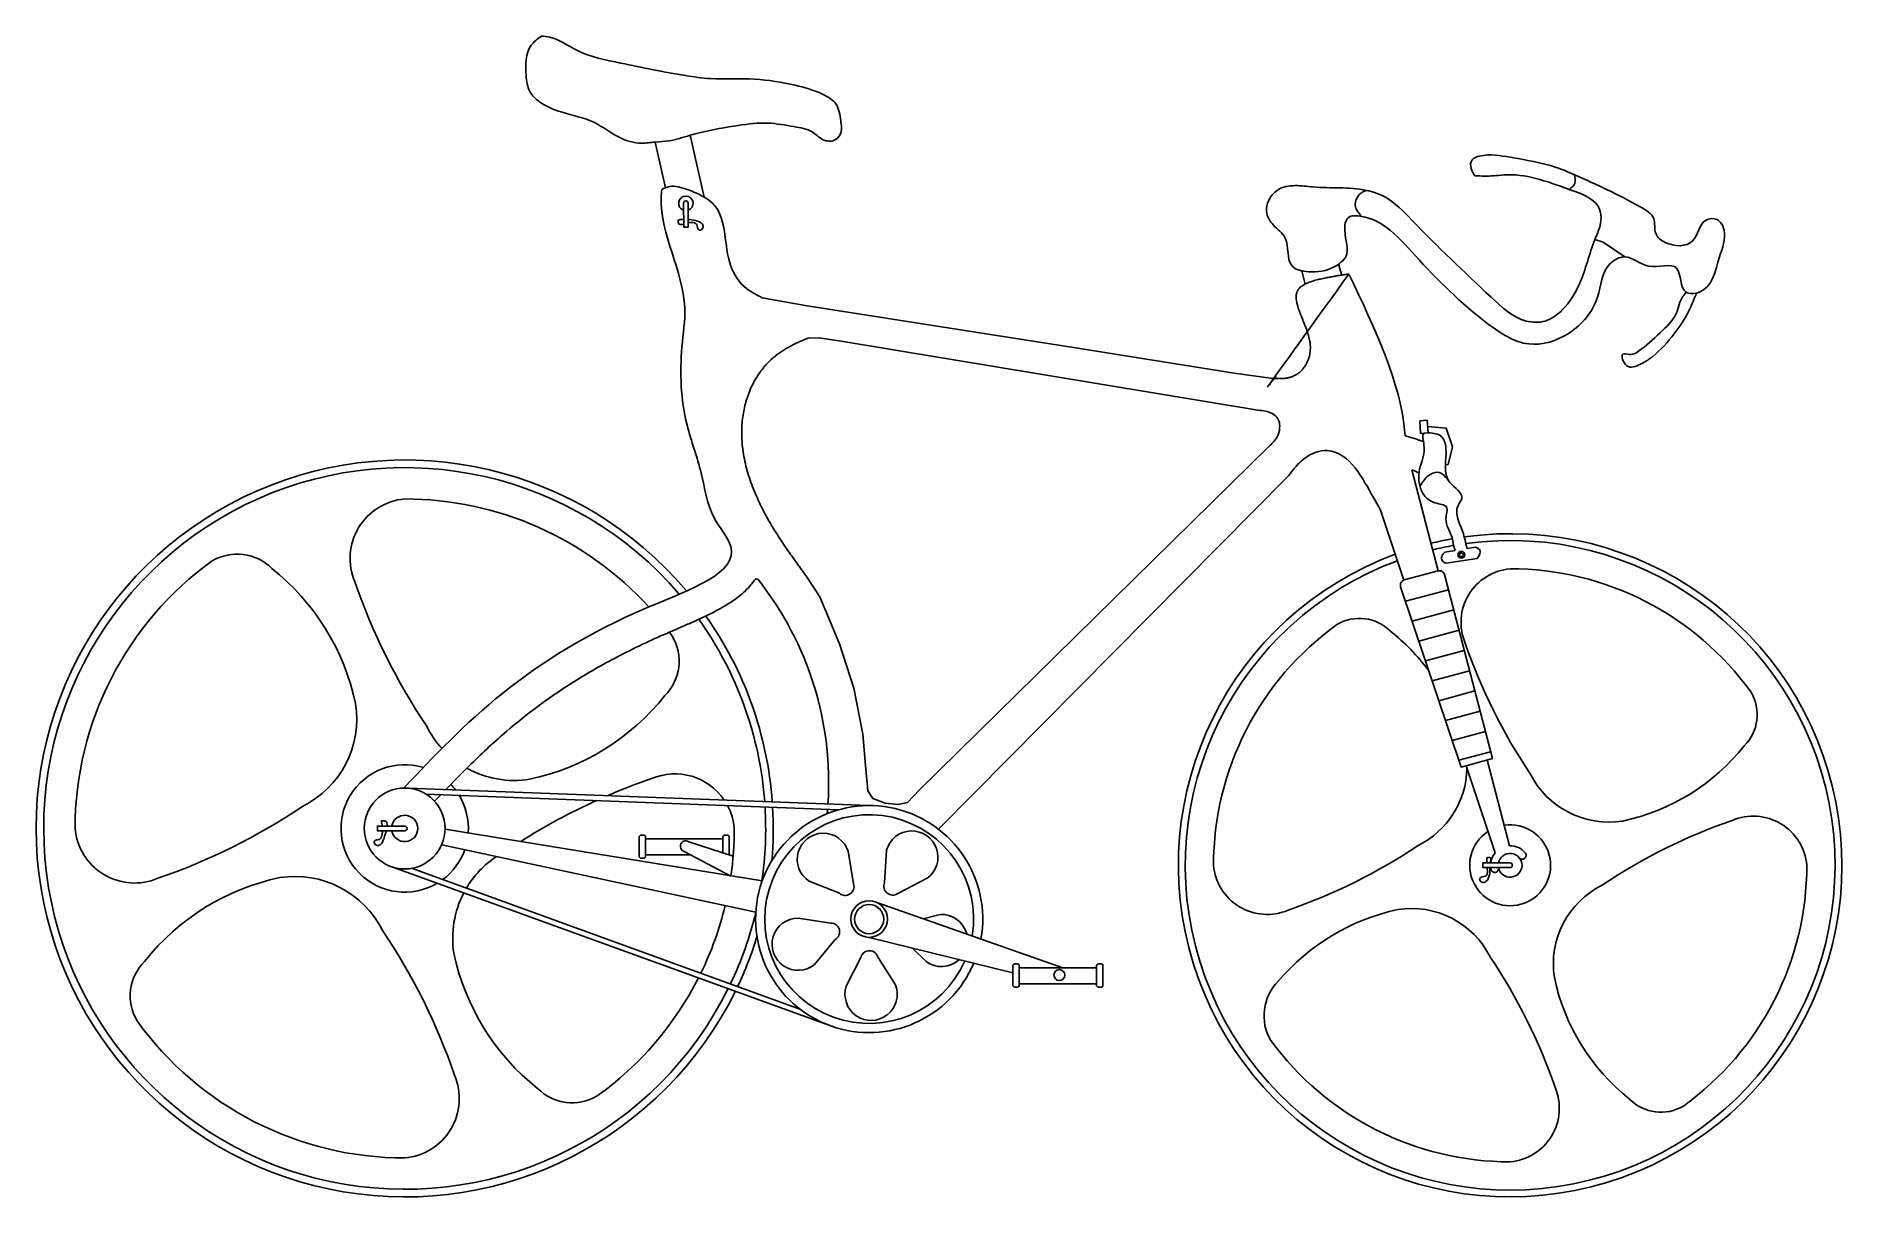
# Model space of a CAD drawing. Header units: millimetres. Extents: x -1409 to 317, y 0 to 1110.
import ezdxf

# ---------------------------------------------------------------- set-up
doc = ezdxf.new("R2010")
doc.units = ezdxf.units.MM
doc.layers.add('ceco.net 409', color=7, linetype='Continuous', lineweight=25)

msp = doc.modelspace()

# ---------------------------------------------------------------- linework, layer by layer
at = {"layer": 'ceco.net 409'}
for p, q in [((-807.1588433295547, 964.8214946004008), (-816.9677587792394, 1008.48830516386)), ((-770.3590740014624, 955.8399959412927), (-783.643287065206, 1014.977952457993)), ((88.73868492394104, 912.8997938232204), (81.02678881323664, 915.3372567012993)), ((81.02678881326572, 915.3372567012993), (88.73868492394104, 912.8997938232204)), ((88.73868492394104, 912.8997938232204), (109.6033328980265, 898.7025706873973)), ((-199.1174445028009, 885.2881449849228), (-196.069250550121, 872.6565718095226)), ((-163.9010416825185, 891.78483940172), (-160.8845499939634, 881.2920179340726)), ((-670.9875469511024, 820.9407601644052), (-660.4436046791961, 821.1977033556032)), ((-660.4436046791961, 821.1977033556032), (-639.3557602930232, 818.2428401851794)), ((-639.3557602930232, 818.2428401851794), (-239.2682805471995, 751.9242641007004)), ((-230.0012522575852, 717.8994687551749), (-564.4913948353205, 389.2338454011187)), ((-93.84850180454669, 695.0055342217966), (-68.78044034485355, 598.519232372797)), ((-59.1582875563472, 700.222036849911), (-61.87534676736686, 700.0219453861063)), ((-211.7810937886242, 689.5021074155811), (-546.19351202494, 351.4327246380708)), ((-101.507005624182, 589.7139928294928), (-123.8190659545653, 656.4763913621281)), ((-54.38997008118895, 624.0603941939771), (-52.41511431757714, 617.9259190607816)), ((-659.8458173833205, 573.5283396000158), (-671.1899692990118, 591.29555101844)), ((-101.2184107438079, 589.7916406679142), (-68.82216266609612, 598.5080067819217)), ((-62.68375058672972, 594.937020659272), (-17.0116853530053, 419.1464562675537)), ((-640.8294670096656, 528.7869081330427), (-659.8458173833205, 573.5283396000158)), ((-46.98449253482976, 410.7966663652041), (-104.6615162478701, 583.3785071404272)), ((-99.99323471193202, 569.4100224846478), (-58.9225567500107, 580.4602856141136)), ((-93.64255458457046, 550.4074457912646), (-53.89314542946522, 561.1022152034565)), ((-87.2918744572089, 531.404869097867), (-48.86373410889063, 541.7441447927703)), ((-627.3339951417875, 486.4970610493619), (-640.8294670096656, 528.7869081330427)), ((-80.94119432984735, 512.4022924044693), (-43.83432278840337, 522.3860743820842)), ((-74.5905142025149, 493.3997157110716), (-38.80491146779968, 503.0280039713979)), ((-618.7459529866755, 442.3685201877233), (-627.3339951417875, 486.4970610493619)), ((-68.23983407515334, 474.3971390176739), (-33.7755001472542, 483.6699335607408)), ((-61.88915394782089, 455.3945623242761), (-28.74608882670873, 464.3118631500692)), ((-616.2166212098382, 412.5909357273049), (-618.7459529866755, 442.3685201877233)), ((-55.53847382045933, 436.3919856308784), (-23.71667750619235, 444.9537927393684)), ((-49.18779369312687, 417.3894089374953), (-18.68726618561777, 425.5957223287114)), ((-46.98449253482976, 410.7966663652041), (-17.0116853530053, 419.1464562675537)), ((-21.8290162635676, 417.8044498031813), (-0.4927938211185392, 335.6818970799504)), ((-613.7522244092543, 388.1580858955567), (-616.2166212098382, 412.5909357273049)), ((-14.35858951765112, 328.947519387133), (-42.16166765792877, 412.1402033323538)), ((-1053.574629048904, 390.8021639761136), (-612.5969279753335, 374.1189664422709)), ((-1036.172694262, 385.1402319563203), (-641.4698219143901, 370.2077172951103)), ((-609.0130553958005, 380.7714001501881), (-613.7522244092543, 388.1580858955567)), ((-597.2599049981218, 376.4151484561443), (-609.0130553958005, 380.7714001501881)), ((-564.4913948353205, 389.2338454011187), (-576.0283764157502, 377.1727679499308)), ((-584.9380414683255, 375.0893308134691), (-597.2599049981218, 376.4151484561443)), ((-576.0283764157502, 377.1727679499308), (-584.9380414683255, 375.0893308134691)), ((-714.8080837268499, 302.0720683050749), (-1017.837441529991, 351.7131462140823)), ((-720.9208216474507, 272.2080724056431), (-1021.110794413107, 336.6730726471578)), ((-789.3583562224812, 330.3540019238135), (-744.7988749236101, 306.5923691910138)), ((-784.8788982714467, 339.5308491293107), (-742.5804720495071, 325.8533756987016)), ((-632.6445885319262, 330.4165928691072), (-627.4740372839442, 299.2776096172601)), ((-597.8010482523532, 300.3646244069386), (-595.9361725679482, 331.3675904962874)), ((-1068.632102823292, 315.5427167144807), (-653.7203108300164, 165.160788040026)), ((-1050.056701491179, 314.1284723104763), (-678.7256820409384, 179.5420952559507)), ((-641.0942484462867, 290.4099450085923), (-670.0035430911811, 301.7639905779942)), ((-557.141376599262, 304.6912543617654), (-585.1585213258222, 290.1512928921583)), ((-605.3231318013567, 281.47031485966), (-427.4664671897771, 219.1387924894515)), ((-680.4426149703212, 266.5583379441668), (-649.2298938319144, 261.8533493890136)), ((-560.9241567955759, 265.9102811109623), (-544.8933997395216, 270.0733505847747)), ((-645.0051203377078, 246.1594997452484), (-664.7369227033923, 222.1737197275942)), ((-475.3721756902814, 214.2725912668538), (-612.5969279753335, 248.1293944023782)), ((-634.4802079717919, 201.3664274309121), (-620.3602366748673, 229.597567838995)), ((-604.128971898288, 228.7658999534905), (-587.4146017747116, 202.5878270865068)), ((-558.2758518034824, 224.9338658672058), (-571.5375804462528, 237.9990190654353))]:
    msp.add_line(p, q, dxfattribs=at)
for points in [[(-790.0317604198353, 949.928750716048), (-789.8567540138318, 927.136387077102), (-785.4302246471343, 927.1703752587491), (-785.6049700820294, 949.928750716048)], [(-714.8842936995788, 859.6935671825194), (-673.8133026782889, 852.3072328274574), (-417.1739722611964, 812.0254276945487), (-263.6404613421182, 787.6473288671696), (-226.6961141681822, 782.4144022462424)], [(-78.83247561487951, 736.4480804867343), (-61.3208849428629, 735.01985853535), (-55.26304966773023, 717.024840594182), (-59.1582875563472, 700.222036849911)], [(-62.3912031983412, 616.3320186059243), (-52.41511431757714, 617.9259190607816)], [(-31.60361250752973, 610.4336631655863), (-61.02538007089123, 605.7328862117802)], [(-41.02719138605752, 619.7453911762013), (-32.96943563494025, 621.0327955597822)], [(-1056.495799310592, 354.4639150595467), (-1082.536090174195, 354.4639150595467), (-1082.536090174195, 350.0372552092303), (-1056.495799310592, 350.0372552092303)], [(-782.8653388768143, 326.8915582642803), (-826.2139251516201, 326.8915582642803), (-826.2139251516201, 342.394899222927), (-752.5579445871117, 342.394899222927), (-752.5579445871117, 329.0796568568184)], [(0, 319.238856546086), (-26.04029086360242, 319.238856546086), (-26.04029086360242, 314.8121966957842), (0, 314.8121966957842)]]:
    msp.add_lwpolyline(points, dxfattribs=at)
for points in [[(-86.46358711225913, 741.9052163627347), (-79.27334800970857, 742.4347246860852), (-78.39160322007955, 730.4614362874127), (-85.58184232263011, 729.9319279640622)], [(-45.11305351538617, 612.4947128701932), (-44.7558176169604, 614.4748823661337), (-46.29207675501769, 615.7743424772594), (-48.18557179143269, 615.0936330924909), (-48.54280768988704, 613.1134635965558), (-47.00654855180117, 611.8140034854246)], [(-469.0868554967456, 219.1387924894515), (-395.4308749322372, 219.1387924894515), (-395.4308749322372, 203.6354515308048), (-469.0868554967456, 203.6354515308048)]]:
    msp.add_lwpolyline(points, close=True, dxfattribs=at)
for points in [[(-830.499245345185, 345.9272943476535), (-828.21392515162, 345.9272943476826, -0.4142135623740898), (-826.2139251516201, 343.9272943476826), (-826.2139251516201, 325.75164416607, -0.4142135623730951), (-828.21392515162, 323.75164416607), (-830.4992453451559, 323.75164416607, -0.4142135623726725), (-832.4992453451558, 325.75164416607), (-832.499245345185, 343.9272943476535, -0.4142135623730951)], [(-473.3721756903105, 222.671187614178), (-471.0868554967455, 222.6711876142071, -0.4142135623740898), (-469.0868554967456, 220.6711876142071), (-469.0868554967456, 202.4955374325945, -0.4142135623730951), (-471.0868554967455, 200.4955374325945), (-473.3721756902814, 200.4955374325945, -0.4142135623726725), (-475.3721756902814, 202.4955374325945), (-475.3721756903105, 220.671187614178, -0.4142135623730951)], [(-391.1455547387595, 222.6711876141926), (-393.4308749322372, 222.6711876141926, 0.4142135623730951), (-395.4308749322372, 220.6711876141925), (-395.4308749322372, 202.49553743258, 0.4142135623721006), (-393.4308749322372, 200.49553743258), (-391.1455547387595, 200.49553743258, 0.4142135623735176), (-389.1455547387595, 202.49553743258), (-389.1455547387595, 220.6711876141925, 0.4142135623730951)]]:
    msp.add_lwpolyline(points, format="xyb", close=True, dxfattribs=at)
msp.add_lwpolyline([(-746.272624393634, 327.0472573652077), (-746.272624393634, 343.927294347668, 0.4142135623730951), (-748.272624393634, 345.927294347668), (-750.5579445871116, 345.927294347668, 0.4142135623730951), (-752.5579445871117, 343.927294347668), (-752.5579445871117, 329.0796568568184)], format="xyb", dxfattribs=at)
for centre, radius in [((-46.65347735016257, 613.906735775541), 3.252477391715603), ((-1056.495799310592, 352.2505851343885), 38.66209341056928), ((-612.5969279753335, 265.5932956946635), 17.46390129227632), ((-612.5969279753335, 265.5932956946635), 13.94094489998437), ((-430.7857407842529, 212.0739802780299), 5.18179750778029)]:
    msp.add_circle(centre, radius, dxfattribs=at)
for centre, radius, start, end in [((-787.7734053719905, 949.928750716048), 6.933048898774476, 288.6654865911598, 251.4302357032821), ((-787.818365250947, 949.928750716048), 2.213395168902934, 0, 180), ((-138.6039762332511, 574.6689051988651), 157.5737169450138, 69.28981569572277, 75.94612728398023), ((-1056.495799310592, 352.2505851343885), 352.2505851343681, 40.21220817731176, 333.7785242291745), ((-1056.495799310592, 352.2505851343885), 344.9889410945755, 40.55592150576777, 333.645387927034), ((-138.6039762332511, 574.6689051988651), 128.3898624344588, 66.36976665905561, 69.59887765998617), ((-1051.556448071263, 610.3517385469167), 57.13599378151016, 94.95935492693758, 202.9107452548059), ((-1056.495799310592, 352.2505851343885), 315.0232457381973, 42.23589276838144, 90), ((0, 317.0255266209423), 317.0255266209367, 110.2582161928292, 97.96023956100493), ((3.571e-13, 317.0255266209426), 310.4900469851183, 110.2956648785123, 97.83304226811487), ((0, 317.0255266209423), 317.0255266209367, 100.0318181514786, 103.8023074265981), ((0, 317.0255266209423), 310.4900469851184, 100.0120060391235, 103.7862737740163), ((-1056.495799310592, 352.2505851343885), 315.0232457381973, 125.7141523168413, 180), ((-1216.584927264135, 567.7951110198192), 46.74893473719798, 45.07159931949937, 120.6084852428922), ((-1322.867363879428, 425.1613140434638), 224.24406970839, 11.94536406549384, 51.59710219473059), ((-539.9317984350782, 782.764422787528), 596.8857434878582, 199.0333551219469, 213.877010650822), ((-720.3529440874408, 588.8629002701927), 2, 38.41080861803062, 146.381216910833), ((-963.0478636664047, 396.4307216261076), 311.727246730365, 356.1703359818205, 38.41080861868395), ((-99.91933559230529, 584.9633486561652), 5, 105.0590869837711, 198.4796794277534), ((-67.5230875145935, 593.6797147701727), 5, 14.5639940148101, 105.0590869837711), ((4.445416115398984, 549.3165646922134), 51.42239440335915, 94.95935492693758, 202.9107452548059), ((0, 317.0255266209423), 283.5209211643777, 35.71415231684139, 90), ((-1056.495799310592, 352.2505851343885), 352.2505851343681, 4.130208168560229, 35.21221381917925), ((-144.0802151582611, 511.0155999178532), 42.07404126347817, 45.07159932126879, 120.6084852410325), ((-840.951273425162, 512.3397130879893), 46.74893473719798, 315.0715993194994, 30.60848524175011), ((-1056.495799310592, 352.2505851343885), 315.0232457381973, 35.71415231684139, 36.56237788166807), ((-1056.495799310592, 352.2505851343885), 344.9889410945755, 4.263302493078618, 35.42605419124723), ((0, 317.0255266209423), 283.5209211643777, 125.7141523181953, 180), ((-239.7344081120099, 382.6451826391567), 201.8196627375509, 36.66961180161742, 51.59710219655529), ((464.907600787963, 704.487980508784), 537.1971691390723, 199.0333551219469, 213.877010650822), ((-1195.950193940167, 457.0804020042997), 93.60010522270503, 296.4231968071096, 8.90854115943131), ((-983.5850704014885, 618.6221497032383), 224.24406970839, 281.9453640656664, 321.5971021953839), ((193.9900732969108, 461.1057417791889), 42.07404126347817, 315.0715993194994, 30.60848524175011), ((-951.6659824406669, 491.7049797639919), 93.60010522270503, 206.4231968074806, 222.3902550241415), ((65.6196560182143, 556.7599347329233), 201.8196627375509, 281.9453640656664, 321.5971021953839), ((-1056.495799310592, 352.2505851343885), 60.91342733827834, 72.87071609749643, 300.6981364500014), ((-951.6659824406669, 491.7049797639919), 93.60010522270503, 240.9645590164954, 278.9085411586075), ((-625.9819616574969, -164.3134157411113), 596.8857434878582, 109.0333551219469, 113.3750201931005), ((-798.3946458981081, 347.3112338950886), 57.13599378151016, 34.11777082972624, 112.9107452552493), ((-125.5089551666751, 411.3723618038639), 84.24009470043451, 296.4231968071096, 358.7461981694768), ((94.3468351829215, 442.5344817875884), 84.24009470043451, 206.4231968074806, 278.9085411586075), ((-1056.495799310592, 352.2505851343885), 60.91342733827834, 37.19792131537551, 43.67682877699585), ((-1056.495799310592, 352.2505851343885), 60.91342733827834, 356.0841266209884, 31.34928766436353), ((-1487.009636963775, 868.814586009903), 596.8857434878582, 289.0333551219469, 303.8770106505945), ((-1056.495799310592, 352.2505851343885), 12.5913254454514, 190.1241760686692, 169.8758239313306), ((-625.9819616574969, -164.3134157411113), 596.8857434878582, 114.4664884760163, 122.3629794065639), ((-798.3946458981081, 347.3112338950886), 57.13599378151016, 4.959354927768263, 28.1171550642744), ((-612.5969279753335, 265.5932956946635), 108.5256707475771, 349.9068408973749, 337.152085730424), ((-1056.495799310592, 352.2505851343885), 344.9889410945755, 351.6465507580126, 3.428301780744984), ((-612.5969279753335, 265.5932956946635), 99.7937091204931, 350.7216258496745, 336.358187997758), ((-1056.495799310592, 352.2505851343885), 352.2505851343681, 354.999620210517, 3.312606321167492), ((-963.0478636664047, 396.4307216261076), 311.727246730365, 354.4735714365478, 355.2506899427673), ((232.2910380712419, 312.5801105055579), 51.42239440335915, 4.959354927768263, 112.9107452552493), ((-1314.596952723106, 357.1899363737175), 57.13599378151016, 184.9593549277682, 292.9107452552493), ((-1056.495799310592, 352.2505851343885), 2.213329925158177, 270, 90), ((-1056.495799310592, 352.2505851343885), 315.0232457381973, 351.7369155571376, 0), ((-656.3934904490598, 322.7001068722893), 24.97107323306142, 18.00000000085329, 236.9730985184412), ((-571.8190051795972, 324.8932769750536), 24.97107323306142, 306.0000000008819, 164.9730985182905), ((0, 317.0255266209423), 38.66209341056467, 123.2233458008833, 98.30598444779307), ((387.4624538878561, -147.882074167006), 537.1971691390723, 109.0333551219469, 123.8770106505945), ((-1056.495799310592, 352.2505851343885), 60.91342733827834, 306.547834981603, 340.5222115443269), ((-787.9128104391274, 335.3300870115053), 5.18179750778029, 54.16209233139391, 253.8014926488116), ((-387.4624538878561, 781.9331274089054), 537.1971691390723, 289.0333551203705, 303.8770106519789), ((0, 317.0255266209423), 18.66287771094782, 140.2970188663926, 173.1889586481995), ((0, 317.0255266209423), 11.33219290090626, 191.2630362500555, 168.7369637499444), ((0, 317.0255266209423), 18.66287771094782, 38.74541090462545, 91.51307256142275), ((11.57790545161697, 326.5555215237982), 3.67315977108305, 215.8332690981331, 35.83326909648103), ((-917.0414046810183, 247.4207682645064), 93.60010522270503, 123.5451856750912, 149.3699426459458), ((-232.291038071271, 321.4709427363414), 51.42239440335915, 184.9593549277682, 292.9107452537134), ((0, 317.0255266209423), 18.66287771094782, 186.8110413518004, 192.9419843727819), ((-14.70766762370476, 313.6456765601033), 3.571858084549519, 192.9419843735944, 12.94198437278189), ((0, 317.0255266209423), 2.213329925150901, 270, 90), ((0, 317.0255266209423), 283.5209211643777, 305.7141523168413, 0), ((-1129.406528219638, 85.8790205655532), 224.24406970839, 101.9453640656664, 141.5971021953839), ((-1161.325616180489, 212.7961905047996), 93.60010522270503, 26.42319680748069, 98.9085411586076), ((-635.4777274617808, 296.6770530359208), 8.415577876518816, 228.1336149681096, 18.00000000006034), ((-590.1050738911727, 296.9596384117321), 8.415577876518816, 156.1336149687252, 305.9999999995328), ((125.508955166646, 222.6786914380645), 84.24009470043451, 116.4231968071096, 188.9085411594313), ((-917.0414046810183, 247.4207682645064), 93.60010522270503, 152.4704989137984, 188.9085411594313), ((-1056.495799310592, 352.2505851343885), 315.0232457381973, 333.9460499116613, 346.46101285094), ((-1056.495799310592, 352.2505851343885), 344.9889410945755, 334.4803917252458, 346.5842841643064), ((-680.4426149702631, 241.5872647111246), 24.97107323306142, 90, 308.9730985190225), ((-649.2298938318854, 253.4377715125156), 8.415577876518816, 300.1336149677419, 90), ((-543.5982232232345, 245.1358884805231), 24.97107323306142, 14.44139845968476, 92.97309851745648), ((-63.44558838839294, 71.87156080483692), 207.5742823813866, 102.2228411548847, 139.6317145496699), ((-94.34683518286329, 191.5165714543109), 84.24009470043451, 26.42319680748069, 98.9085411586076), ((-1573.059800186107, -78.26325251875096), 596.8857434878582, 19.03335512194693, 33.87701065082206), ((-1056.495799310592, 352.2505851343885), 352.2505851343681, 334.5961289733827, 342.9078373376262), ((-1272.040325195965, 192.1614571808168), 46.74893473719798, 135.0715993194993, 210.6084852417501), ((-790.1242347416991, 279.3398562252987), 224.24406970839, 191.9453640654938, 231.5971021947305), ((-612.3565464970306, 226.9970112576848), 8.415577876518814, 12.1336149669625, 162.0000000007326), ((-543.5982232232345, 245.1358884805231), 24.97107323306142, 234.0000000004671, 313.0816039842351), ((-464.907600787963, -70.4369272668846), 537.1971691390723, 19.03335512194693, 33.87701065082206), ((-1056.495799310592, 352.2505851343885), 315.0232457381973, 305.7141523168413, 333.0306038888674), ((239.7344081119809, 251.4058706028154), 201.8196627375509, 191.9453640654938, 231.5971021947305), ((-610.7313060545711, 193.6499414341524), 24.97107323306142, 162.0000000007326, 20.97309851762447), ((-188.4980272437678, 173.3019108088483), 46.74893473719798, 135.0715993194993, 210.6084852417501), ((-1056.495799310592, 352.2505851343885), 315.0232457381973, 215.7141523168414, 270), ((0, 317.0255266209423), 283.5209211643777, 216.2194496943824, 270), ((-1061.435150549921, 94.14943172188941), 57.13599378151016, 274.9593549269376, 22.91074525480594), ((-896.4066713569918, 136.7060592489724), 46.74893473719798, 225.0715993194993, 300.6084852428922), ((-4.445416115398984, 84.73448854971502), 51.42239440335915, 274.9593549269376, 22.91074525480594), ((144.080215158232, 123.0354533240897), 42.07404126347817, 225.0715993194993, 300.6084852428922)]:
    msp.add_arc(centre, radius, start, end, dxfattribs=at)
for points, knots in [([(-925.8202835234696, 1109.768790655915), (-923.1379629112604, 1109.526532718676), (-910.8165387950119, 1108.41370423104), (-888.4318320002232, 1091.323319706869), (-843.4902084144695, 1082.866648739036), (-801.1531414933299, 1073.609548953976), (-758.3064285213555, 1067.761479949191), (-723.1134907227975, 1070.200170925027), (-686.872185805779, 1064.200924698996), (-660.7741350343628, 1056.917246126797), (-642.0753862240558, 1045.968606900798), (-639.941806919288, 1030.068868700177), (-638.1004043667017, 1016.954900935958), (-646.2796744493912, 1008.367690517763), (-658.1899545349228, 1009.733140421156), (-667.6059925292273, 1020.719977225136), (-687.0500368850531, 1023.382858100551), (-710.316124417877, 1028.101084015511), (-740.6447522779723, 1024.10631728934), (-765.2988578740232, 1019.844533452775), (-787.1934804171652, 1014.157286757564), (-801.2048841928439, 1009.138247994701), (-816.9919140247341, 1008.813109986034), (-833.0179120430593, 1006.074564116605), (-853.9839533582644, 1012.43711507135), (-875.8092297917007, 1030.178868703542), (-903.7567981461847, 1035.341436480883), (-925.3927059974559, 1043.993090990465), (-938.6854438401016, 1056.640774407345), (-941.3560794756266, 1076.462804473761), (-941.131087562028, 1098.361120304787), (-929.4419869977412, 1107.070356318961), (-925.8202835234696, 1109.768790655915)], [0, 0, 0, 0, 8.017330064666886, 36.8281567673388, 80.40512969264367, 143.5497305198143, 167.4590019109929, 209.7185735915116, 248.8996854483809, 276.290598859626, 292.4782749498697, 308.9519340236925, 321.9746500277234, 329.9779218904997, 340.7499030033332, 353.3170184704258, 371.5915606149625, 396.7328856862154, 425.1313668733872, 461.9961892130287, 472.0324052570848, 493.0303061328604, 506.1011117700757, 519.17191740732, 541.4173834372483, 568.9998937957894, 602.2447551968869, 624.6832617239323, 638.6864670137469, 654.3845088668475, 683.6453247411876, 696.7814078333755, 696.7814078333755, 696.7814078333755, 696.7814078333755]), ([(-33.70217633421998, 976.1885288275371), (-27.60994087846948, 975.9616905532087), (-18.41047663284165, 975.619157732664), (12.13666243000294, 979.633238914267), (44.61769993389234, 967.160274886822), (85.92621924891014, 952.9254764146527), (87.56458670279112, 930.0979743403194), (76.87118265944235, 907.588748798459), (70.1742586058761, 876.9711305508685), (53.59696373587965, 849.6824487636512), (34.73270093633821, 835.3867725583443), (6.734948075936294, 836.296183087021), (-34.81565366083029, 876.1150990148964), (-77.2842671615775, 915.5865201682507), (-114.2682872441419, 955.2975423883772), (-148.01540068401, 966.4932851815267), (-177.2641464467456, 963.3993495875291), (-205.3299988440211, 967.7813733369399), (-222.1388409941623, 964.9778955637865), (-231.3325682835166, 953.700591422533), (-234.3398244063745, 940.6040334339184), (-226.6829297709607, 927.6620751946992), (-209.3985733663639, 916.1783021819488), (-215.6079282948539, 888.2909699816107), (-188.9312708847862, 882.8960577222648), (-171.2486626762248, 885.898733823449), (-151.5381015281521, 900.6493494012991), (-159.6859786744558, 918.8109295189088), (-156.9347286460491, 938.9100302460114), (-136.2282648848454, 937.5665207829353), (-114.073057904655, 926.2968444321149), (-77.88602562992153, 884.9289014426007), (-37.52594614654184, 844.5637746400085), (15.62132402169754, 809.1413184251971), (59.91754298048646, 823.2964063286836), (86.64922591690939, 855.1366514891823), (87.20832425798211, 889.5998048795293), (113.1297120621519, 903.2346029093725), (130.6672586712631, 883.5471078564683), (165.4603679800482, 897.9275759988574), (161.1017526427, 861.9644469324214), (192.6793555588933, 864.8696369078484), (197.5545890895456, 895.6672188340718), (208.0309785296136, 919.3265604864037), (199.448358007741, 936.295506229752), (180.5828721095136, 934.8416602608291), (178.9895332911901, 907.5278579654984), (151.411351071434, 908.544766456279), (136.4591193556736, 920.5468553171028), (140.1613466016425, 937.5308717883777), (107.0556345720913, 956.654784301563), (77.50481284435438, 970.3057261935942), (36.00014089042235, 988.1851415584106), (5.018235520154608, 992.758712515071), (-21.56323836681934, 997.8462779966897), (-37.86236624177314, 992.5920090206913), (-38.22365278985174, 982.7824195405742), (-35.16653844980254, 978.3240798691522), (-33.70217633421998, 976.1885288275371)], [0, 0, 0, 0, 18.27773007712676, 27.59993857037278, 91.62330184090263, 127.1000059326211, 137.1364635663553, 156.1153380366925, 200.9400983649357, 230.5068642114402, 250.4445990310654, 268.5396116424839, 309.141822438024, 414.1419495067735, 449.5582188019481, 467.3289548774638, 518.697641915764, 535.5082692411968, 553.121168506969, 566.4099877980756, 576.7773379408583, 591.4631204751265, 608.1475479780883, 636.0286902581503, 652.3424376157878, 677.5377215753946, 692.0482857619685, 717.1234917689147, 729.80166527626, 742.7056921688999, 768.446764998833, 806.8814878078944, 902.8534478016331, 945.8637734232741, 985.8296785841732, 1029.534953220887, 1063.561940380937, 1079.323998181874, 1103.594940519138, 1130.584416519778, 1155.148287990769, 1167.529062844054, 1206.544898892712, 1232.591449390209, 1244.602579334195, 1255.089433587647, 1278.850630577656, 1305.07965346979, 1317.537438964885, 1331.937075556168, 1348.460575438932, 1419.093911827461, 1437.797213495909, 1482.848474791849, 1511.983412006219, 1520.113236658251, 1528.581282035494, 1536.366727036283, 1536.366727036283, 1536.366727036283, 1536.366727036283]), ([(-810.8616422541089, 963.2687412795931), (-808.3866099238512, 964.3604849969561), (-800.5894499538699, 967.7998341749189), (-785.8625672889175, 963.1725838396522), (-772.4229827188828, 957.6198022212775), (-748.2811754946014, 940.7203820034483), (-753.0742581887461, 902.7184871106292), (-735.517478579015, 870.2132788246234), (-721.049364343693, 862.7332772395165), (-714.8842936995497, 859.6935671825194)], [0, 0, 0, 0, 7.962626633419767, 25.08487379444586, 42.93008045647577, 52.65448777640853, 110.8053950001106, 138.399888852228, 158.6825645791934, 158.6825645791934, 158.6825645791934, 158.6825645791934]), ([(61.35035300513846, 977.2306895675283), (62.04307934812631, 974.3873012593868), (63.4397392176911, 968.6545232529345), (58.74448255572193, 965.0654393656494), (56.37801620821119, 963.2564975230343)], [0, 0, 0, 0, 8.023764790551512, 16.17734102250921, 16.17734102250921, 16.17734102250921, 16.17734102250921]), ([(-810.8616422541089, 963.2687412795931), (-811.0601073926831, 960.6095275096601), (-813.9353324975147, 922.084685084643), (-782.645965169444, 873.5462866335696), (-794.3581749036028, 800.2247524127893), (-791.9416432290067, 745.8934885525196), (-771.3666473634069, 693.4394949875676), (-766.9704421072195, 652.6259392217261), (-722.3433967638288, 601.5030852081213), (-922.0714848755562, 534.2480592922306), (-999.3182081503885, 452.3022965733621), (-1057.193478160334, 390.9063830321247)], [0, 0, 0, 0, 7.982516656813499, 115.6451579169443, 153.1477148380403, 227.9821684621466, 275.9249439665929, 320.2561871015216, 351.8917541897436, 449.2969775528662, 740.3104356261653, 740.3104356261653, 740.3104356261653, 740.3104356261653]), ([(-141.9072989630803, 937.3853741649945), (-144.8099425092834, 940.7558181535362), (-149.1809505620307, 945.8312735378253), (-147.1119106213897, 954.6364964219591), (-143.1663765206662, 959.9851102050199), (-139.1047797347473, 961.5348657055966), (-137.2511760417255, 962.2421324951282)], [0, 0, 0, 0, 12.32140681129626, 18.5544547706528, 25.5252770417846, 31.37726179062009, 31.37726179062009, 31.37726179062009, 31.37726179062009]), ([(-789.8793014045223, 930.0728985941095), (-792.4137933423044, 929.446807083441), (-795.428093872004, 929.0775393600052), (-795.0496967992221, 932.9174762428156), (-794.9230857408838, 934.2023130126036)], [48.90181605659037, 48.90181605659037, 48.90181605659037, 48.90181605659037, 55.6299693439656, 59.01323354263204, 59.01323354263204, 59.01323354263204, 59.01323354263204]), ([(-785.4857667035538, 934.4040233107517), (-783.1945997510338, 934.3033913713297), (-778.3786733718589, 933.7589867698698), (-772.1448701036861, 931.5787372590421), (-770.6058435942105, 926.0706019203063), (-774.8790369129856, 922.9226867373217), (-777.0084276379494, 926.6013922905258), (-776.9156754411815, 929.5991833833396), (-780.0602187975892, 931.9754847431323), (-783.3474458623095, 931.6394957379671), (-785.4610655775177, 931.1870150858012)], [9.557436298725772, 9.557436298725772, 9.557436298725772, 9.557436298725772, 16.43581141486575, 23.87407778917947, 27.46238942853981, 31.40106137190393, 34.57177611341781, 37.43390777178142, 40.22645137559627, 45.26618013651595, 45.26618013651595, 45.26618013651595, 45.26618013651595]), ([(-226.6961141682113, 782.4144022462424), (-221.7594358483329, 782.2422291025867), (-213.0259764851071, 781.92427247655), (-200.5742248430615, 787.4331898870296), (-191.9894922829989, 799.497929449717), (-187.7385365690861, 827.4008099875354), (-219.2831355067028, 867.8309345407907), (-177.5983364230196, 878.8334787028579), (-161.7024276313022, 881.1852320913894), (-154.0584120170388, 882.3161419285316)], [652.9494641054936, 652.9494641054936, 652.9494641054936, 652.9494641055803, 667.6082500162853, 678.9055804518302, 692.2212591421571, 709.9605653944247, 763.037333835038, 789.2747023081168, 813.5792891427953, 813.5792891427953, 813.5792891427953, 813.5792891427953]), ([(-100.3397021063137, 727.5260986750217), (-100.3397021063137, 727.5260986750217), (-103.9951229706057, 776.8906321735121), (-129.3770694070554, 830.3410684633417), (-154.0584120170388, 882.3161419285316)], [439.9851322342965, 439.9851322342965, 439.9851322342965, 439.9851322342965, 444.8182925959588, 615.0841151235823, 615.0841151235823, 615.0841151235823, 615.0841151235823]), ([(168.1740390112681, 864.9229140145326), (165.8739638967023, 861.9170895192665), (161.6634500644465, 856.4146319975522), (159.4024148160793, 841.7590421710185), (144.4386751483399, 827.0340451513426), (129.5715835893573, 813.4188465826204), (116.7914667048129, 803.8160482154923), (104.2649574699849, 808.012983468345), (110.6501448022244, 789.5377533673746), (124.2330128845096, 795.7565981298588), (138.9355880708557, 804.2469566979074), (154.0241384873123, 821.1540013862068), (169.4176808655034, 841.9690700016818), (175.2508362704208, 857.0267413428862), (178.005612287583, 864.1379031422257)], [0, 0, 0, 0, 11.16799104817759, 20.44410658116084, 43.2454969812016, 70.55776342938358, 83.1094615861385, 89.05265712451703, 100.4111994394827, 113.9916564918758, 124.3358760580465, 153.9281046860729, 179.3461235092243, 202.0921660978392, 202.0921660978392, 202.0921660978392, 202.0921660978392]), ([(-671.1899692990118, 591.29555101844), (-692.4705217240844, 620.4623862406005), (-725.1127561078174, 665.2000886245805), (-739.6198676419444, 740.981461745192), (-718.636934488255, 797.4060665437864), (-685.4508309670491, 815.4966764153069), (-670.9875469511024, 820.9407601644052)], [0, 0, 0, 0, 106.7801975354046, 163.8234496086796, 225.5170660555019, 271.8237579691985, 271.8237579691985, 271.8237579691985, 271.8237579692774]), ([(-239.2682805471995, 751.9242641007004), (-234.4621136237683, 751.3537455032476), (-226.9911118950385, 750.4668962747985), (-220.3620399160453, 742.4714647360091), (-219.9904488771944, 734.8695097932977), (-222.072200090928, 725.8498257822964), (-226.9168263371816, 720.9921823324715), (-230.0012522575852, 717.8994687551749)], [0, 0, 0, 0, 13.93100205190171, 21.65520716837526, 28.7588228972963, 36.03966884930795, 48.7980064356883, 48.7980064356883, 48.7980064356883, 48.7980064356883]), ([(-54.38997008118895, 624.0603941939771), (-54.67583919689059, 626.256281405891), (-55.78113261307589, 634.7465293709829), (-64.2444817777432, 644.6479073126974), (-57.52751656368491, 661.8755160248838), (-75.31717566822772, 662.4977739487076), (-87.23860119003803, 674.9305651656177), (-88.46308910247171, 697.784304481407), (-79.16822693112772, 711.983801269671), (-84.76676269902966, 728.9931394785817), (-81.98672277136939, 730.1966821257082)], [0, 0, 0, 0, 6.589646161936195, 25.47841693036775, 36.41242262761027, 48.15170650216604, 65.51899318441511, 85.79926841588151, 109.7753184746736, 121.0448950655725, 121.0448950655725, 121.0448950655725, 121.0448950655725]), ([(-78.39160322007955, 730.4614362874127), (-73.34214060075465, 730.1923842965625), (-64.21564752439735, 729.0860169270599), (-58.65632394107525, 708.0567029604281), (-67.90559202575241, 685.6105705253431), (-41.46104208289762, 671.1881404010637), (-52.09553860037704, 659.7800272816384), (-50.58042261883383, 646.8881137137942), (-44.9635465714673, 636.7629392895906), (-43.19202132857753, 627.3646538897592), (-41.97462559284758, 623.1372903284791), (-41.02719138605752, 619.7453911762013)], [124.6497500354731, 124.6497500354731, 124.6497500354731, 124.6497500354915, 138.1434075940637, 149.5856453594879, 182.7955968691668, 201.8154446771782, 209.5251729185719, 222.4860839292866, 237.7793148858533, 244.3195461915256, 250.9849688742907, 250.9849688742907, 250.9849688742907, 250.9849688742907]), ([(-123.8190659545944, 656.4763913621864), (-128.6750029649254, 665.1886852719575), (-138.9756775780091, 683.6696714353232), (-154.0824775266246, 707.6822803741309), (-179.8068654628601, 716.5868565074632), (-199.4123892856139, 705.652146041299), (-208.1015940129235, 694.3064960632706), (-211.7810937886242, 689.5021074155811)], [0, 0, 0, 0, 30.17479295586566, 64.00839283834797, 81.3596332260943, 106.223637260488, 124.4856104008812, 124.4856104008812, 124.4856104008812, 124.4856104008812]), ([(-86.27480465525878, 679.4020442837791), (-83.95346785766021, 683.2464696902928), (-80.10367592606676, 689.6222088449555), (-66.83599811695846, 695.2682396962623), (-61.18527582188198, 687.7584470388214), (-57.58321454914403, 682.9713186178706)], [0, 0, 0, 0, 13.3905630350546, 22.20741151614756, 37.70964839918809, 37.70964839918809, 37.70964839918809, 37.70964839918809]), ([(-62.39120319834118, 616.3320186059244), (-63.6782450600045, 615.1388327102566), (-66.08206994509709, 612.910303837978), (-65.44746335550275, 607.3474489384416), (-62.50100147955056, 606.2716556495645), (-61.02538007089124, 605.7328862117803)], [0, 0, 0, 0, 5.051547613722584, 9.434841417204009, 13.83238304098434, 13.83238304098434, 13.83238304098434, 13.83238304098434]), ([(-32.96943563494022, 621.0327955597822), (-31.36741686322635, 620.3397096803533), (-28.31447600137112, 619.0189073031003), (-28.9430351848788, 613.7726717338832), (-30.71064787513927, 611.5543284187081), (-31.60361250752974, 610.4336631655866)], [0, 0, 0, 0, 4.694710768501488, 8.946633206062003, 13.28759792009263, 13.28759792009263, 13.28759792009263, 13.28759792009263]), ([(-722.0184236462228, 589.9702294168965), (-722.1206724992661, 589.816441922754), (-722.2233793395571, 589.663643400243), (-723.4110092394985, 587.9154491641675), (-724.5434059422696, 586.4266548189624), (-727.4678617982134, 582.9034763714297), (-729.2972901495232, 580.9839064257538), (-733.0314595628587, 577.4305424734047), (-734.9375170121202, 575.7965189815441), (-738.8106571830867, 572.7236610481486), (-740.778337952419, 571.2851024061819), (-744.7722330882387, 568.5432365867455), (-746.7986652911057, 567.2402164848462), (-752.2017080849618, 563.940434620992), (-755.6260957107879, 562.0220611616387), (-762.6039335737004, 558.337140239164), (-766.1572911842668, 556.5717013158282), (-773.3482421775988, 553.1398501761287), (-776.985668483423, 551.4739300050132), (-784.2829394104483, 548.2100533784833), (-787.9426772469305, 546.6123054191266), (-794.8548258977243, 543.6198610526335), (-798.1119744561729, 542.2206910021341), (-803.4501618272624, 539.9172839186357), (-805.5601773868547, 539.0040645682602), (-809.8440616344159, 537.1344080898416), (-812.0060028342996, 536.181566879517), (-816.2911250237956, 534.2681137856707), (-818.4114413710776, 533.3095338635903), (-824.7069902453803, 530.4283820510026), (-828.816820372187, 528.5004001806083), (-840.8954564475571, 522.6959281463058), (-848.6133743473328, 518.7989529263432), (-870.8508903917682, 507.0336485577572), (-884.4539099054527, 499.0918069695472), (-909.6923962570144, 483.0339519606641), (-921.3283452934119, 474.9178991881781), (-943.1146726175501, 458.506880504181), (-953.2655032398761, 450.2113920633855), (-974.7597183627659, 431.496035770775), (-985.8453676063509, 421.0226416037913), (-1003.554106988216, 403.4646993432106), (-1010.377909932052, 396.4798901709727), (-1017.164534378796, 389.4246866113389)], [399.7116255170629, 399.7116255170629, 399.7116255170629, 399.7116255170629, 400.0401702547052, 400.0401702547052, 403.4947755732446, 403.4947755732446, 408.7359656377543, 408.7359656377543, 413.977155702264, 413.977155702264, 419.2183457667738, 419.2183457667738, 424.4595358312835, 424.4595358312835, 432.9995121937265, 432.9995121937265, 441.5394885561696, 441.5394885561696, 450.0794649186127, 450.0794649186127, 458.6194412810557, 458.6194412810557, 466.3242158618307, 466.3242158618307, 471.452345331991, 471.452345331991, 476.9016291949273, 476.9016291949273, 482.3509130578637, 482.3509130578637, 493.2494807837363, 493.2494807837363, 515.0466162354815, 515.0466162354815, 558.640887138972, 558.640887138972, 602.2351580424626, 602.2351580424626, 645.829428945953, 645.829428945953, 699.3974661054267, 699.3974661054267, 734.1694351543663, 734.1694351543663, 734.1694351543663, 734.1694351543663]), ([(-1077.594265757885, 350.0372552092158), (-1077.646720230288, 348.0517902683059), (-1078.144048635789, 345.1992304506129), (-1080.128718425869, 341.4204661654366), (-1083.201382096856, 341.6460097438248), (-1086.850560922146, 339.5127019507635), (-1083.766488401102, 335.209705797155), (-1078.160383924725, 336.7872013489977), (-1076.670788578223, 341.9595111650414), (-1074.745195601892, 347.688539273251), (-1074.127274016442, 350.0372552092303)], [68.28612629498036, 68.28612629498036, 68.28612629498036, 68.28612629498036, 74.24546657875976, 76.87173208805805, 79.73386374641306, 82.90457848792607, 86.84325043119561, 90.4315620706225, 97.86982844494543, 103.4458335190681, 103.4458335190681, 103.4458335190681, 103.4458335190681]), ([(-1073.270821782905, 354.4639150595321), (-1073.028606809443, 357.059789870982), (-1073.731316483201, 359.9615567926666), (-1077.578754179005, 359.6135948904993), (-1078.814637366449, 359.5018217316392), (-1078.468083522108, 357.8218301965826), (-1078.121529677766, 356.1418386615405), (-1077.885456676915, 354.4639150595758)], [48.31224617436047, 48.31224617436047, 48.31224617436047, 48.31224617436047, 55.46123769442124, 58.84440216537837, 58.84440216537837, 58.84440216537837, 63.86491683150087, 63.86491683150087, 63.86491683150087, 63.86491683150087]), ([(-19.37969710567267, 314.8121966957842), (-19.33741071820259, 312.6115692177845), (-19.28178869475959, 307.7216375747521), (-21.76030268229078, 301.4951138843316), (-27.24834248056868, 299.9969558894227), (-30.37047968161641, 304.2913076972908), (-26.67246662621619, 306.4026489147508), (-23.68096253316616, 306.2538603595603), (-21.05389734415803, 309.804070714832), (-21.78658124135108, 312.8154913106555), (-22.04391854576533, 314.8121966957842)], [12.85839591600456, 12.85839591600456, 12.85839591600456, 12.85839591600456, 19.81935388704314, 27.2576202613534, 30.84593190075148, 34.78460384403697, 37.95531858554996, 40.81745024390499, 43.60999384772982, 49.54649173867626, 49.54649173867626, 49.54649173867626, 49.5464917386878]), ([(-22.31883805588586, 319.2388565460714), (-22.34711495169904, 320.910673493694), (-22.33297650376334, 322.5937183559581), (-22.31883805585675, 324.276763218193), (-20.93614117300603, 324.5235972028167), (-17.49280726822326, 325.1382885633502), (-18.79324565423303, 321.160677093736), (-19.13729147915728, 319.238856546086)], [53.98168036684139, 53.98168036684139, 53.98168036684139, 53.98168036684139, 59.01958703894845, 59.01958703894845, 59.01958703894845, 62.40275150990557, 67.44469095935507, 67.44469095935507, 67.44469095935507, 67.44469095937677])]:
    msp.add_open_spline(points, degree=3, knots=knots, dxfattribs=at)
for points in [[(-794.9490618972922, 934.2021135601099), (-793.2725064269325, 934.2933499410282), (-791.5959509565728, 934.3845863219467), (-789.9127451611275, 934.4285235165006)], [(-1021.794177593837, 384.5962597027974), (-1023.817164140404, 382.4802043165254), (-1025.839057083998, 380.3579411021782), (-1027.862769728846, 378.2295590143767)]]:
    msp.add_open_spline(points, degree=3, dxfattribs=at)

doc.saveas('drawing.dxf')
